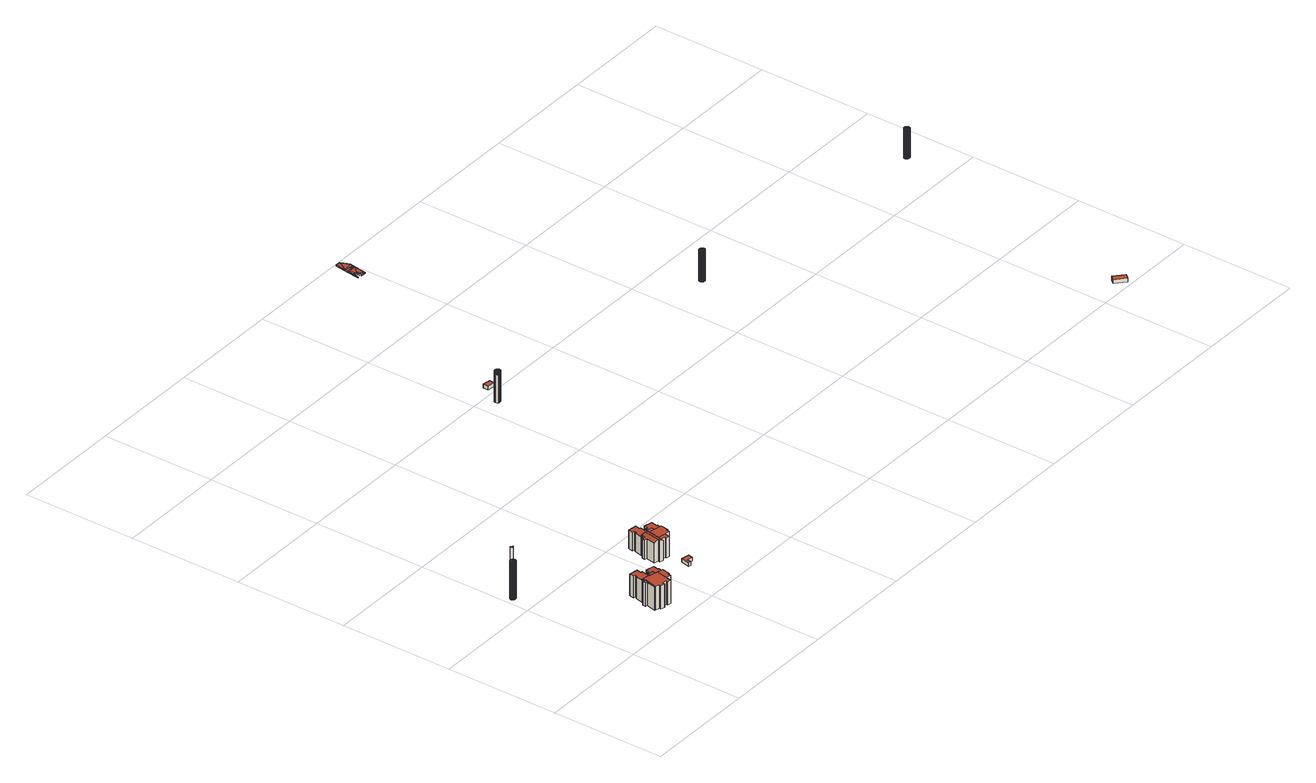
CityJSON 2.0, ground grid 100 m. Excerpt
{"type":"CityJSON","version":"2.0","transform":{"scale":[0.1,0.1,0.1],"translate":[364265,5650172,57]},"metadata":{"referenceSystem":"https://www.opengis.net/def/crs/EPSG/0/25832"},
"CityObjects":{
"building1":{"type":"Building","attributes":{"Geometrietyp2DReferenz":"1000","Gemeindeschluessel":"05315000","function":"51002_1251","roofType":"1000","measuredHeight":34.09},"geometry":[{"type":"Solid","lod":"2","boundaries":[[[[0,1,2]],[[1,3,2]],[[4,5,0]],[[5,1,0]],[[6,7,4]],[[7,5,4]],[[8,9,6]],[[9,7,6]],[[10,11,8]],[[11,9,8]],[[12,13,10]],[[13,11,10]],[[14,15,12]],[[15,13,12]],[[16,17,14]],[[17,15,14]],[[18,19,16]],[[19,17,16]],[[20,21,18]],[[21,19,18]],[[22,23,20]],[[23,21,20]],[[24,25,22]],[[25,23,22]],[[26,27,24]],[[28,29,30]],[[27,25,24]],[[30,31,26]],[[31,27,26]],[[29,31,30]],[[32,33,28]],[[33,29,28]],[[34,35,32]],[[35,33,32]],[[36,37,34]],[[37,35,34]],[[38,39,36]],[[39,37,36]],[[2,3,38]],[[3,39,38]],[[3,1,39]],[[1,5,39]],[[5,7,39]],[[7,9,39]],[[9,11,39]],[[11,13,39]],[[13,15,39]],[[15,17,39]],[[17,19,39]],[[19,21,39]],[[21,23,39]],[[23,25,39]],[[25,27,39]],[[27,31,39]],[[31,29,39]],[[29,33,39]],[[33,35,39]],[[35,37,39]],[[0,2,4]],[[2,38,4]],[[38,36,4]],[[36,34,4]],[[34,32,4]],[[32,28,4]],[[28,30,4]],[[30,26,4]],[[26,24,4]],[[24,22,4]],[[22,20,4]],[[20,18,4]],[[18,16,4]],[[16,14,4]],[[14,12,4]],[[12,10,4]],[[10,8,4]],[[8,6,4]]]],"semantics":{"surfaces":[{"type":"WallSurface"},{"type":"GroundSurface"},{"type":"RoofSurface"}],"values":[[0,0,0,0,0,0,0,0,0,0,0,0,0,0,0,0,0,0,0,0,0,0,0,0,0,0,0,0,0,0,0,0,0,0,0,0,0,0,0,0,1,1,1,1,1,1,1,1,1,1,1,1,1,1,1,1,1,1,2,2,2,2,2,2,2,2,2,2,2,2,2,2,2,2,2,2]]}}]},
"building2":{"type":"Building","attributes":{"Geometrietyp2DReferenz":"3000","Gemeindeschluessel":"05315000","function":"51002_1250","roofType":"1000","measuredHeight":31},"geometry":[{"type":"Solid","lod":"2","boundaries":[[[[40,41,42,43]],[[44,45,41,40]],[[46,47,45,44]],[[43,42,47,46]],[[44,40,43,46]],[[41,45,47,42]]]],"semantics":{"surfaces":[{"type":"WallSurface"},{"type":"RoofSurface"},{"type":"GroundSurface"}],"values":[[0,0,0,0,1,2]]}}]},
"building3":{"type":"Building","attributes":{"Gemeindeschluessel":"05315000","Geometrietyp2DReferenz":"3000","function":"31001_1010"},"address":[{"country":"Germany","locality":"Köln","thoroughfareNumber":"2","thoroughfareName":"Kalkweg"}],"children":["building3-1","building3-2","building3-3","building3-4","building3-5"]},
"building3-1":{"type":"BuildingPart","attributes":{"roofType":"1000","measuredHeight":21.37,"storeysAboveGround":7},"parents":["building3"],"geometry":[{"type":"MultiSurface","lod":"2","boundaries":[[[48,49,50,51]],[[52,53,49,48]],[[54,55,53,52]],[[56,57,55,54]],[[58,59,60,61]],[[62,63,59,58]],[[64,65,63,62]],[[66,67,68,69]],[[70,71,67,66]],[[72,73,71,70]],[[51,50,73,72]],[[70,66,69,74,75,76,77,64,62,58,61,56,54,52,48,51,72]],[[49,53,55,57,60,59,63,65,78,79,80,81,68,67,71,73,50]],[[61,60,57,56]],[[64,77,82,83]],[[78,65,83,82]],[[76,79,78,77]],[[75,80,79,76]],[[75,74,84,85]],[[85,84,81,80]],[[74,69,86,87]],[[68,81,87,86]]],"semantics":{"surfaces":[{"type":"WallSurface"},{"type":"RoofSurface"},{"type":"GroundSurface"},{"type":"ClosureSurface"}],"values":[0,0,0,0,0,0,0,0,0,0,0,1,2,3,0,3,3,3,0,3,0,3]}}]},
"building3-2":{"type":"BuildingPart","attributes":{"roofType":"1000","measuredHeight":21.37,"storeysAboveGround":7},"parents":["building3"],"geometry":[{"type":"Solid","lod":"2","boundaries":[[[[88,89,90,91]],[[61,60,89,88]],[[92,93,57,56]],[[94,95,93,92]],[[91,90,95,94]],[[92,56,61,88,91,94]],[[89,60,57,93,95,90]],[[56,57,60,61]]]],"semantics":{"surfaces":[{"type":"WallSurface"},{"type":"RoofSurface"},{"type":"GroundSurface"},{"type":"ClosureSurface"}],"values":[[0,0,0,0,0,1,2,3]]}}]},
"building3-3":{"type":"BuildingPart","attributes":{"roofType":"1000","measuredHeight":21.28,"storeysAboveGround":7},"parents":["building3"],"geometry":[{"type":"MultiSurface","lod":"2","boundaries":[[[96,97,98,99]],[[86,68,97,96]],[[100,101,102,103]],[[99,98,101,100]],[[103,87,86,96,99,100]],[[97,68,81,102,101,98]],[[86,87,81,68]],[[87,103,104,84]],[[84,104,102,81]]],"semantics":{"surfaces":[{"type":"WallSurface"},{"type":"RoofSurface"},{"type":"GroundSurface"},{"type":"ClosureSurface"}],"values":[0,0,0,0,1,2,3,0,3]}}]},
"building3-4":{"type":"BuildingPart","attributes":{"roofType":"1000","measuredHeight":21.37,"storeysAboveGround":7},"parents":["building3"],"geometry":[{"type":"MultiSurface","lod":"2","boundaries":[[[105,106,77,76,75]],[[78,107,108,80,79]],[[77,78,79,76]],[[77,106,109,82]],[[107,78,82,109]],[[106,105,110,109]],[[108,107,109,110]],[[105,75,85,110]],[[110,85,80,108]],[[76,79,80,75]]],"semantics":{"surfaces":[{"type":"RoofSurface"},{"type":"GroundSurface"},{"type":"ClosureSurface"},{"type":"WallSurface"}],"values":[0,1,2,3,2,3,2,3,2,2]}}]},
"building3-5":{"type":"BuildingPart","attributes":{"roofType":"1000","measuredHeight":19.77,"storeysAboveGround":7},"address":[{"country":"Germany","locality":"Köln","thoroughfareNumber":"2","thoroughfareName":"Kalkweg"}],"parents":["building3"],"geometry":[{"type":"MultiSurface","lod":"2","boundaries":[[[111,112,113,114]],[[115,116,112,111]],[[117,118,116,115]],[[119,120,118,117]],[[121,122,120,119]],[[123,124,122,121]],[[125,126,124,123]],[[127,128,126,125]],[[129,130,128,127]],[[131,132,130,129]],[[133,134,132,131]],[[135,136,134,133]],[[137,138,136,135]],[[139,140,138,137]],[[141,142,140,139]],[[104,102,142,141]],[[114,113,65,83]],[[82,109,110,85,104,141,139,137,135,133,131,129,127,125,123,121,119,117,115,111,114,83]],[[112,116,118,120,122,124,126,128,130,132,134,136,138,140,142,102,80,108,107,78,65,113]],[[81,80,102]],[[84,85,80,81]],[[104,84,81,102]],[[85,80,108,80]],[[85,110,108,80]],[[110,109,107,108]],[[109,82,78,107]],[[82,83,65,78]]],"semantics":{"surfaces":[{"type":"WallSurface"},{"type":"RoofSurface"},{"type":"GroundSurface"},{"type":"ClosureSurface"}],"values":[0,0,0,0,0,0,0,0,0,0,0,0,0,0,0,0,0,1,2,0,3,3,0,3,3,3,3]}}]},
"building4":{"type":"Building","attributes":{"Geometrietyp2DReferenz":"3000","Gemeindeschluessel":"05315000","function":"31001_2000","roofType":"1000","measuredHeight":3.33,"storeysAboveGround":1},"address":[{"country":"Germany","locality":"Köln","thoroughfareNumber":"57","thoroughfareName":"Diepeschrather Str."}],"geometry":[{"type":"Solid","lod":"2","boundaries":[[[[143,144,145,146]],[[147,148,144,143]],[[149,150,148,147]],[[151,152,150,149]],[[153,154,152,151]],[[146,145,154,153]],[[151,149,147,143,146,153]],[[144,148,150,152,154,145]]]],"semantics":{"surfaces":[{"type":"WallSurface"},{"type":"RoofSurface"},{"type":"GroundSurface"}],"values":[[0,0,0,0,0,0,1,2]]}}]},
"building5":{"type":"Building","attributes":{"Gemeindeschluessel":"05315000","Geometrietyp2DReferenz":"3000","function":"31001_1010"},"address":[{"country":"Germany","locality":"Köln","thoroughfareNumber":"57","thoroughfareName":"Diepeschrather Str."}],"children":["building5-1","building5-2","building5-3","building5-4","building5-5"]},
"building5-1":{"type":"BuildingPart","attributes":{"roofType":"3100","measuredHeight":19.59,"storeysAboveGround":6},"parents":["building5"],"geometry":[{"type":"MultiSurface","lod":"2","boundaries":[[[155,156,157,158]],[[159,160,156,155]],[[161,162,160,159]],[[163,164,162,161]],[[165,166,164,163]],[[167,168,166,165]],[[169,170,168,167]],[[171,172,173,174]],[[175,176,172,171]],[[177,178,176,175]],[[179,180,178,177]],[[158,157,180,179]],[[169,167,165,163,161,159,155,158,179,177,175,181]],[[171,174,182,181,175]],[[156,160,162,164,166,168,170,183,184,173,172,176,178,180,157]],[[169,181,185,186]],[[185,183,170,186]],[[181,182,187,185]],[[185,187,184,183]],[[188,174,173,189]],[[190,188,189,191]],[[182,190,191,184]]],"semantics":{"surfaces":[{"type":"WallSurface"},{"type":"RoofSurface"},{"type":"GroundSurface"},{"type":"ClosureSurface"}],"values":[0,0,0,0,0,0,0,0,0,0,0,0,1,1,2,0,3,0,3,3,3,3]}}]},
"building5-2":{"type":"BuildingPart","attributes":{"roofType":"1000","measuredHeight":18.47,"storeysAboveGround":6},"parents":["building5"],"geometry":[{"type":"MultiSurface","lod":"2","boundaries":[[[192,193,194,195]],[[196,197,193,192]],[[198,199,197,196]],[[200,173,199,198]],[[196,192,195,201,200,198]],[[189,194,193,197,199,173]],[[200,201,188,174]],[[174,188,189,173]],[[195,194,189,201]]],"semantics":{"surfaces":[{"type":"WallSurface"},{"type":"RoofSurface"},{"type":"GroundSurface"},{"type":"ClosureSurface"}],"values":[0,0,0,0,1,2,0,3,3]}}]},
"building5-3":{"type":"BuildingPart","attributes":{"roofType":"1000","measuredHeight":18.47,"storeysAboveGround":6},"parents":["building5"],"geometry":[{"type":"MultiSurface","lod":"2","boundaries":[[[202,203,204,205]],[[206,207,203,202]],[[208,209,207,206]],[[195,194,209,208]],[[208,206,202,205,210,211,201,195]],[[191,212,204,203,207,209,194,189]],[[201,211,190,188]],[[188,190,191,189]],[[210,212,191,211]],[[210,205,213,214]],[[204,212,214,213]],[[201,189,194,195]]],"semantics":{"surfaces":[{"type":"WallSurface"},{"type":"RoofSurface"},{"type":"GroundSurface"},{"type":"ClosureSurface"}],"values":[0,0,0,0,1,2,0,3,3,0,3,3]}}]},
"building5-4":{"type":"BuildingPart","attributes":{"roofType":"1000","measuredHeight":18.47,"storeysAboveGround":6},"parents":["building5"],"geometry":[{"type":"MultiSurface","lod":"2","boundaries":[[[215,216,217,211,210]],[[184,218,219,212,191]],[[211,217,182,190]],[[191,190,182,184]],[[217,216,220,187]],[[218,184,187,220]],[[216,215,221,220]],[[219,218,220,221]],[[215,210,214,221]],[[212,219,221,214]],[[211,191,212,210]]],"semantics":{"surfaces":[{"type":"RoofSurface"},{"type":"GroundSurface"},{"type":"WallSurface"},{"type":"ClosureSurface"}],"values":[0,1,2,3,2,3,2,3,2,3,3]}}]},
"building5-5":{"type":"BuildingPart","attributes":{"roofType":"1000","measuredHeight":17.04,"storeysAboveGround":6},"address":[{"country":"Germany","locality":"Köln","thoroughfareNumber":"57","thoroughfareName":"Diepeschrather Str."}],"parents":["building5"],"geometry":[{"type":"MultiSurface","lod":"2","boundaries":[[[222,223,224,225]],[[226,227,223,222]],[[228,229,227,226]],[[230,231,229,228]],[[232,233,231,230]],[[234,235,233,232]],[[236,237,235,234]],[[238,239,237,236]],[[240,241,239,238]],[[242,243,241,240]],[[244,245,243,242]],[[246,247,245,244]],[[248,249,247,246]],[[250,251,249,248]],[[252,253,251,250]],[[213,204,253,252]],[[225,224,170,186]],[[187,220,221,214,213,252,250,248,246,244,242,240,238,236,234,232,230,228,226,222,225,186]],[[223,227,229,231,233,235,237,239,241,243,245,247,249,251,253,204,212,219,218,184,170,224]],[[213,214,212,204]],[[214,221,219,212]],[[221,220,218,219]],[[220,187,184,218]],[[183,170,184]],[[185,186,170,183]],[[187,185,183,184]]],"semantics":{"surfaces":[{"type":"WallSurface"},{"type":"RoofSurface"},{"type":"GroundSurface"},{"type":"ClosureSurface"}],"values":[0,0,0,0,0,0,0,0,0,0,0,0,0,0,0,0,0,1,2,3,3,3,3,0,3,3]}}]},
"building6":{"type":"Building","attributes":{"Geometrietyp2DReferenz":"3000","Gemeindeschluessel":"05315000","function":"51002_1250","roofType":"1000","measuredHeight":25.31},"geometry":[{"type":"Solid","lod":"2","boundaries":[[[[254,255,256,257]],[[258,259,255,254]],[[260,261,259,258]],[[257,256,261,260]],[[258,254,257,260]],[[255,259,261,256]]]],"semantics":{"surfaces":[{"type":"WallSurface"},{"type":"RoofSurface"},{"type":"GroundSurface"}],"values":[[0,0,0,0,1,2]]}}]},
"building7":{"type":"Building","attributes":{"Geometrietyp2DReferenz":"1000","Gemeindeschluessel":"05315000","function":"51002_1251","roofType":"1000","measuredHeight":27.73},"geometry":[{"type":"Solid","lod":"2","boundaries":[[[[262,263,264]],[[263,265,264]],[[266,267,262]],[[267,263,262]],[[268,269,266]],[[269,267,266]],[[270,271,268]],[[271,269,268]],[[272,273,270]],[[273,271,270]],[[274,275,272]],[[275,273,272]],[[276,277,274]],[[277,275,274]],[[278,279,276]],[[279,277,276]],[[280,281,278]],[[281,279,278]],[[282,283,280]],[[283,281,280]],[[284,285,282]],[[285,283,282]],[[286,287,284]],[[287,285,284]],[[288,289,286]],[[289,287,286]],[[290,291,288]],[[291,289,288]],[[292,293,290]],[[293,291,290]],[[294,295,292]],[[295,293,292]],[[296,297,294]],[[297,295,294]],[[298,299,300]],[[300,299,296]],[[299,297,296]],[[301,298,300]],[[264,265,301]],[[265,298,301]],[[265,263,298]],[[263,267,298]],[[267,269,298]],[[269,271,298]],[[271,273,298]],[[273,275,298]],[[275,277,298]],[[277,279,298]],[[279,281,298]],[[281,283,298]],[[283,285,298]],[[285,287,298]],[[287,289,298]],[[289,291,298]],[[291,293,298]],[[293,295,298]],[[295,297,298]],[[297,299,298]],[[262,264,266]],[[264,301,266]],[[301,300,266]],[[300,296,266]],[[296,294,266]],[[294,292,266]],[[292,290,266]],[[290,288,266]],[[288,286,266]],[[286,284,266]],[[284,282,266]],[[282,280,266]],[[280,278,266]],[[278,276,266]],[[276,274,266]],[[274,272,266]],[[272,270,266]],[[270,268,266]]]],"semantics":{"surfaces":[{"type":"WallSurface"},{"type":"GroundSurface"},{"type":"RoofSurface"}],"values":[[0,0,0,0,0,0,0,0,0,0,0,0,0,0,0,0,0,0,0,0,0,0,0,0,0,0,0,0,0,0,0,0,0,0,0,0,0,0,0,0,1,1,1,1,1,1,1,1,1,1,1,1,1,1,1,1,1,1,2,2,2,2,2,2,2,2,2,2,2,2,2,2,2,2,2,2]]}}]},
"building8":{"type":"Building","attributes":{"Geometrietyp2DReferenz":"3000","Gemeindeschluessel":"05315000","function":"31001_2523","roofType":"1000","measuredHeight":3.35,"storeysAboveGround":1},"geometry":[{"type":"Solid","lod":"2","boundaries":[[[[302,303,304,305]],[[306,307,303,302]],[[308,309,307,306]],[[310,311,309,308]],[[312,313,311,310]],[[305,304,313,312]],[[310,308,306,302,305,312]],[[303,307,309,311,313,304]]]],"semantics":{"surfaces":[{"type":"WallSurface"},{"type":"RoofSurface"},{"type":"GroundSurface"}],"values":[[0,0,0,0,0,0,1,2]]}}]},
"building9":{"type":"Building","attributes":{"Geometrietyp2DReferenz":"2000","Gemeindeschluessel":"05378004","function":"53001_1800","roofType":"9999","measuredHeight":1},"geometry":[{"type":"MultiSurface","lod":"2","boundaries":[[[314,315,316]],[[315,317,316]],[[318,319,314]],[[319,315,314]],[[320,321,318]],[[321,319,318]],[[322,323,320]],[[323,321,320]],[[324,325,322]],[[325,323,322]],[[326,327,324]],[[327,325,324]],[[328,329,326]],[[329,327,326]],[[330,331,328]],[[331,329,328]],[[332,333,330]],[[333,331,330]],[[334,335,332]],[[335,333,332]],[[336,337,334]],[[337,335,334]],[[338,339,336]],[[339,337,336]],[[316,317,338]],[[317,339,338]],[[315,321,333]],[[333,321,335]],[[335,321,323]],[[315,333,337]],[[323,327,329]],[[323,329,331]],[[323,331,335]],[[335,331,333]],[[337,339,340]],[[340,339,341]],[[341,339,317]],[[340,325,337]],[[337,325,315]],[[315,325,321]],[[322,328,326]],[[322,330,328]],[[322,334,330]],[[334,332,330]],[[336,342,338]],[[342,343,338]],[[343,316,338]],[[342,336,324]],[[336,314,324]],[[314,320,324]],[[314,332,320]],[[332,334,320]],[[334,322,320]],[[314,336,332]]],"semantics":{"surfaces":[{"type":"WallSurface"},{"type":"GroundSurface"},{"type":"RoofSurface"}],"values":[0,0,0,0,0,0,0,0,0,0,0,0,0,0,0,0,0,0,0,0,0,0,0,0,0,0,1,1,1,1,1,1,1,1,1,1,1,1,1,1,2,2,2,2,2,2,2,2,2,2,2,2,2,2]}}]},
"building10":{"type":"Building","attributes":{"Geometrietyp2DReferenz":"1000","Gemeindeschluessel":"05378004","function":"51002_1251","roofType":"1000","measuredHeight":27.91},"geometry":[{"type":"Solid","lod":"2","boundaries":[[[[344,345,346]],[[347,348,349]],[[348,344,349]],[[350,351,347]],[[351,348,347]],[[352,353,350]],[[353,351,350]],[[354,355,352]],[[355,353,352]],[[356,357,354]],[[357,355,354]],[[358,359,356]],[[359,357,356]],[[360,361,358]],[[361,359,358]],[[362,363,360]],[[363,361,360]],[[364,365,362]],[[365,363,362]],[[366,367,364]],[[367,365,364]],[[368,369,366]],[[369,367,366]],[[370,371,368]],[[371,369,368]],[[372,373,370]],[[373,371,370]],[[374,375,372]],[[375,373,372]],[[376,377,374]],[[377,375,374]],[[378,379,376]],[[379,377,376]],[[380,381,378]],[[381,379,378]],[[382,383,380]],[[383,381,380]],[[346,345,382]],[[345,383,382]],[[349,344,346]],[[371,373,369]],[[373,375,369]],[[375,377,369]],[[377,379,369]],[[379,381,369]],[[381,383,369]],[[383,345,369]],[[345,344,369]],[[344,348,369]],[[348,351,369]],[[351,353,369]],[[353,355,369]],[[355,357,369]],[[357,359,369]],[[359,361,369]],[[361,363,369]],[[363,365,369]],[[365,367,369]],[[372,370,374]],[[370,368,374]],[[368,366,374]],[[366,364,374]],[[364,362,374]],[[362,360,374]],[[360,358,374]],[[358,356,374]],[[356,354,374]],[[354,352,374]],[[352,350,374]],[[350,347,374]],[[347,349,374]],[[349,346,374]],[[346,382,374]],[[382,380,374]],[[380,378,374]],[[378,376,374]]]],"semantics":{"surfaces":[{"type":"WallSurface"},{"type":"GroundSurface"},{"type":"RoofSurface"}],"values":[[0,0,0,0,0,0,0,0,0,0,0,0,0,0,0,0,0,0,0,0,0,0,0,0,0,0,0,0,0,0,0,0,0,0,0,0,0,0,0,0,1,1,1,1,1,1,1,1,1,1,1,1,1,1,1,1,1,1,2,2,2,2,2,2,2,2,2,2,2,2,2,2,2,2,2,2]]}}]},
"building11":{"type":"Building","attributes":{"Geometrietyp2DReferenz":"3000","Gemeindeschluessel":"05315000","function":"31001_2000","roofType":"1000","measuredHeight":3.41,"storeysAboveGround":1},"address":[{"country":"Germany","locality":"Köln","thoroughfareNumber":"556","thoroughfareName":"Dellbrücker Steinweg"}],"geometry":[{"type":"Solid","lod":"2","boundaries":[[[[384,385,386,387]],[[388,389,385,384]],[[390,391,389,388]],[[387,386,391,390]],[[388,384,387,390]],[[385,389,391,386]]]],"semantics":{"surfaces":[{"type":"WallSurface"},{"type":"RoofSurface"},{"type":"GroundSurface"}],"values":[[0,0,0,0,1,2]]}}]},
"building12":{"type":"Building","attributes":{"Geometrietyp2DReferenz":"1000","Gemeindeschluessel":"05378004","function":"51002_1251","roofType":"1000","measuredHeight":26.57},"geometry":[{"type":"Solid","lod":"2","boundaries":[[[[392,393,394]],[[393,395,394]],[[396,397,392]],[[397,393,392]],[[398,399,396]],[[399,397,396]],[[400,401,398]],[[401,399,398]],[[402,403,400]],[[403,401,400]],[[404,405,402]],[[405,403,402]],[[406,407,404]],[[407,405,404]],[[408,409,406]],[[409,407,406]],[[410,411,408]],[[411,409,408]],[[412,413,410]],[[413,411,410]],[[414,415,412]],[[415,413,412]],[[416,417,414]],[[417,415,414]],[[418,419,416]],[[419,417,416]],[[420,421,418]],[[421,419,418]],[[422,423,420]],[[423,421,420]],[[424,425,422]],[[425,423,422]],[[426,427,424]],[[427,425,424]],[[428,429,426]],[[429,427,426]],[[394,395,430]],[[430,431,428]],[[431,429,428]],[[395,431,430]],[[395,393,431]],[[393,397,431]],[[397,399,431]],[[399,401,431]],[[401,403,431]],[[403,405,431]],[[405,407,431]],[[407,409,431]],[[409,411,431]],[[411,413,431]],[[413,415,431]],[[415,417,431]],[[417,419,431]],[[419,421,431]],[[421,423,431]],[[423,425,431]],[[425,427,431]],[[427,429,431]],[[392,394,396]],[[394,430,396]],[[430,428,396]],[[428,426,396]],[[426,424,396]],[[424,422,396]],[[422,420,396]],[[420,418,396]],[[418,416,396]],[[416,414,396]],[[414,412,396]],[[412,410,396]],[[410,408,396]],[[408,406,396]],[[406,404,396]],[[404,402,396]],[[402,400,396]],[[400,398,396]]]],"semantics":{"surfaces":[{"type":"WallSurface"},{"type":"GroundSurface"},{"type":"RoofSurface"}],"values":[[0,0,0,0,0,0,0,0,0,0,0,0,0,0,0,0,0,0,0,0,0,0,0,0,0,0,0,0,0,0,0,0,0,0,0,0,0,0,0,0,1,1,1,1,1,1,1,1,1,1,1,1,1,1,1,1,1,1,2,2,2,2,2,2,2,2,2,2,2,2,2,2,2,2,2,2]]}}]}
},
"vertices":[
[52,1171,381],[52,1171,40],[48,1178,381],[48,1178,40],[55,1164,381],[55,1164,40],[55,1156,381],[55,1156,40],[52,1149,381],[52,1149,40],[48,1142,381],[48,1142,40],[41,1138,381],[41,1138,40],[34,1135,381],[34,1135,40],[26,1135,381],[26,1135,40],[19,1138,381],[19,1138,40],[12,1142,381],[12,1142,40],[8,1149,381],[8,1149,40],[5,1156,381],[5,1156,40],[5,1164,381],[5,1164,40],[12,1178,381],[12,1178,40],[8,1171,381],[8,1171,40],[19,1182,381],[19,1182,40],[26,1185,381],[26,1185,40],[34,1185,381],[34,1185,40],[41,1182,381],[41,1182,40],
[199,1284,376],[199,1284,66],[184,1300,66],[184,1300,376],[183,1272,376],[183,1272,66],[168,1287,376],[168,1287,66],
[627,170,247],[627,170,33],[631,188,33],[631,188,247],[589,178,247],[589,178,33],[592,195,247],[592,195,33],[559,202,247],[559,202,33],[587,340,247],[587,340,33],[583,317,33],[583,317,247],[580,341,247],[580,341,33],[581,347,247],[581,347,33],[695,163,247],[695,163,33],[705,211,33],[705,211,247],[664,169,247],[664,169,33],[667,182,247],[667,182,33],[726,311,247],[703,316,247],[654,326,247],[655,332,247],[655,332,33],[654,326,33],[703,316,33],[726,311,33],[655,332,231],[581,347,231],[726,311,231],[703,316,231],[705,211,246],[726,311,246],
[556,323,247],[556,323,33],[549,291,33],[549,291,247],[550,203,247],[550,203,33],[567,288,247],[567,288,33],
[749,203,246],[749,203,33],[754,231,33],[754,231,246],[766,229,246],[766,229,33],[779,300,33],[779,300,246],[779,300,231],
[708,342,247],[659,353,247],[659,353,33],[708,342,33],[659,353,231],[708,342,231],
[602,413,231],[602,413,33],[595,413,33],[595,413,231],[606,431,231],[606,431,33],[590,435,231],[590,435,33],[599,479,231],[599,479,33],[673,464,231],[673,464,33],[665,423,231],[665,423,33],[679,420,231],[679,420,33],[670,378,231],[670,378,33],[694,373,231],[694,373,33],[696,385,231],[696,385,33],[709,382,231],[709,382,33],[715,410,231],[715,410,33],[789,395,231],[789,395,33],[779,345,231],[779,345,33],[788,343,231],[788,343,33],
[1265,418,71],[1265,418,38],[1197,432,38],[1197,432,71],[1256,374,71],[1256,374,38],[1209,383,71],[1209,383,38],[1202,349,71],[1202,349,38],[1180,353,71],[1180,353,38],
[1081,677,213],[1081,677,33],[1065,594,33],[1065,594,213],[1063,681,205],[1063,681,33],[1069,709,205],[1069,709,33],[1093,704,215],[1093,704,33],[1099,731,215],[1099,731,33],[1092,733,213],[1092,733,33],[1092,736,213],[1092,736,33],[1136,561,215],[1136,561,33],[1140,581,33],[1140,581,215],[1102,568,229],[1102,568,33],[1101,568,229],[1101,568,33],[1105,586,229],[1105,586,33],[1134,728,229],[1168,721,215],[1134,728,33],[1168,721,33],[1134,728,203],[1092,736,203],[1168,721,203],[1146,612,215],[1146,612,33],[1166,713,215],[1166,713,33],
[1205,554,218],[1205,554,33],[1214,601,33],[1214,601,218],[1174,561,218],[1174,561,33],[1177,573,218],[1177,573,33],[1140,581,218],[1146,612,218],
[1272,620,218],[1272,620,33],[1286,690,33],[1286,690,218],[1264,622,218],[1264,622,33],[1258,594,218],[1258,594,33],[1213,704,218],[1166,713,218],[1213,704,33],[1286,690,203],[1213,704,203],
[1219,734,218],[1172,743,218],[1168,721,218],[1172,743,33],[1219,734,33],[1172,743,203],[1219,734,203],
[1113,802,203],[1113,802,33],[1106,803,33],[1106,803,203],[1117,821,203],[1117,821,33],[1101,824,203],[1101,824,33],[1110,870,203],[1110,870,33],[1183,856,203],[1183,856,33],[1175,816,203],[1175,816,33],[1188,812,203],[1188,812,33],[1179,768,203],[1179,768,33],[1201,763,203],[1201,763,33],[1204,778,203],[1204,778,33],[1217,775,203],[1217,775,33],[1223,805,203],[1223,805,33],[1297,789,203],[1297,789,33],[1286,735,203],[1286,735,33],[1295,733,203],[1295,733,33],
[2132,2852,291],[2132,2852,38],[2126,2877,38],[2126,2877,291],[2109,2845,291],[2109,2845,38],[2103,2871,291],[2103,2871,38],
[2150,2880,315],[2150,2880,38],[2145,2886,315],[2145,2886,38],[2152,2872,315],[2152,2872,38],[2152,2865,315],[2152,2865,38],[2150,2857,315],[2150,2857,38],[2145,2851,315],[2145,2851,38],[2139,2846,315],[2139,2846,38],[2131,2844,315],[2131,2844,38],[2124,2844,315],[2124,2844,38],[2116,2846,315],[2116,2846,38],[2110,2851,315],[2110,2851,38],[2105,2857,315],[2105,2857,38],[2103,2865,315],[2103,2865,38],[2103,2872,315],[2103,2872,38],[2105,2880,315],[2105,2880,38],[2110,2886,315],[2110,2886,38],[2116,2891,315],[2116,2891,38],[2124,2893,315],[2124,2893,38],[2139,2891,38],[2131,2893,38],[2131,2893,315],[2139,2891,315],
[2254,3064,69],[2254,3064,36],[2211,3067,36],[2211,3067,69],[2254,3059,69],[2254,3059,36],[2280,3057,69],[2280,3057,36],[2277,3012,69],[2277,3012,36],[2207,3017,69],[2207,3017,36],
[2904,4866,13],[2904,4866,3],[2929,4752,13],[2929,4752,3],[2889,4757,13],[2889,4757,3],[2907,4890,14],[2907,4890,4],[2907,4891,14],[2907,4891,4],[2902,4852,13],[2902,4852,3],[2921,4988,14],[2921,4988,4],[2961,4982,14],[2961,4982,4],[2991,4907,14],[2991,4907,4],[2985,4868,14],[2985,4868,4],[2987,4880,14],[2987,4880,4],[2984,4856,13],[2984,4856,3],[2969,4747,13],[2969,4747,3],[2936,4804,3],[2932,4776,3],[2936,4804,13],[2932,4776,13],
[4394,2599,25],[4402,2599,25],[4402,2599,304],[4387,2602,304],[4387,2602,25],[4394,2599,304],[4380,2606,304],[4380,2606,25],[4376,2613,304],[4376,2613,25],[4373,2620,304],[4373,2620,25],[4373,2628,304],[4373,2628,25],[4376,2635,304],[4376,2635,25],[4380,2642,304],[4380,2642,25],[4387,2646,304],[4387,2646,25],[4394,2649,304],[4394,2649,25],[4402,2649,304],[4402,2649,25],[4409,2646,304],[4409,2646,25],[4416,2642,304],[4416,2642,25],[4420,2635,304],[4420,2635,25],[4423,2628,304],[4423,2628,25],[4423,2620,304],[4423,2620,25],[4420,2613,304],[4420,2613,25],[4416,2606,304],[4416,2606,25],[4409,2602,304],[4409,2602,25],
[6331,49,70],[6331,49,36],[6248,123,36],[6248,123,70],[6296,9,70],[6296,9,36],[6213,83,70],[6213,83,36],
[6694,2391,295],[6694,2391,29],[6689,2397,295],[6689,2397,29],[6696,2383,295],[6696,2383,29],[6696,2375,295],[6696,2375,29],[6694,2368,295],[6694,2368,29],[6689,2362,295],[6689,2362,29],[6683,2357,295],[6683,2357,29],[6675,2355,295],[6675,2355,29],[6667,2355,295],[6667,2355,29],[6660,2357,295],[6660,2357,29],[6654,2362,295],[6654,2362,29],[6649,2368,295],[6649,2368,29],[6647,2375,295],[6647,2375,29],[6647,2383,295],[6647,2383,29],[6649,2391,295],[6649,2391,29],[6654,2397,295],[6654,2397,29],[6660,2402,295],[6660,2402,29],[6667,2404,295],[6667,2404,29],[6675,2404,295],[6675,2404,29],[6683,2402,295],[6683,2402,29]
]}
